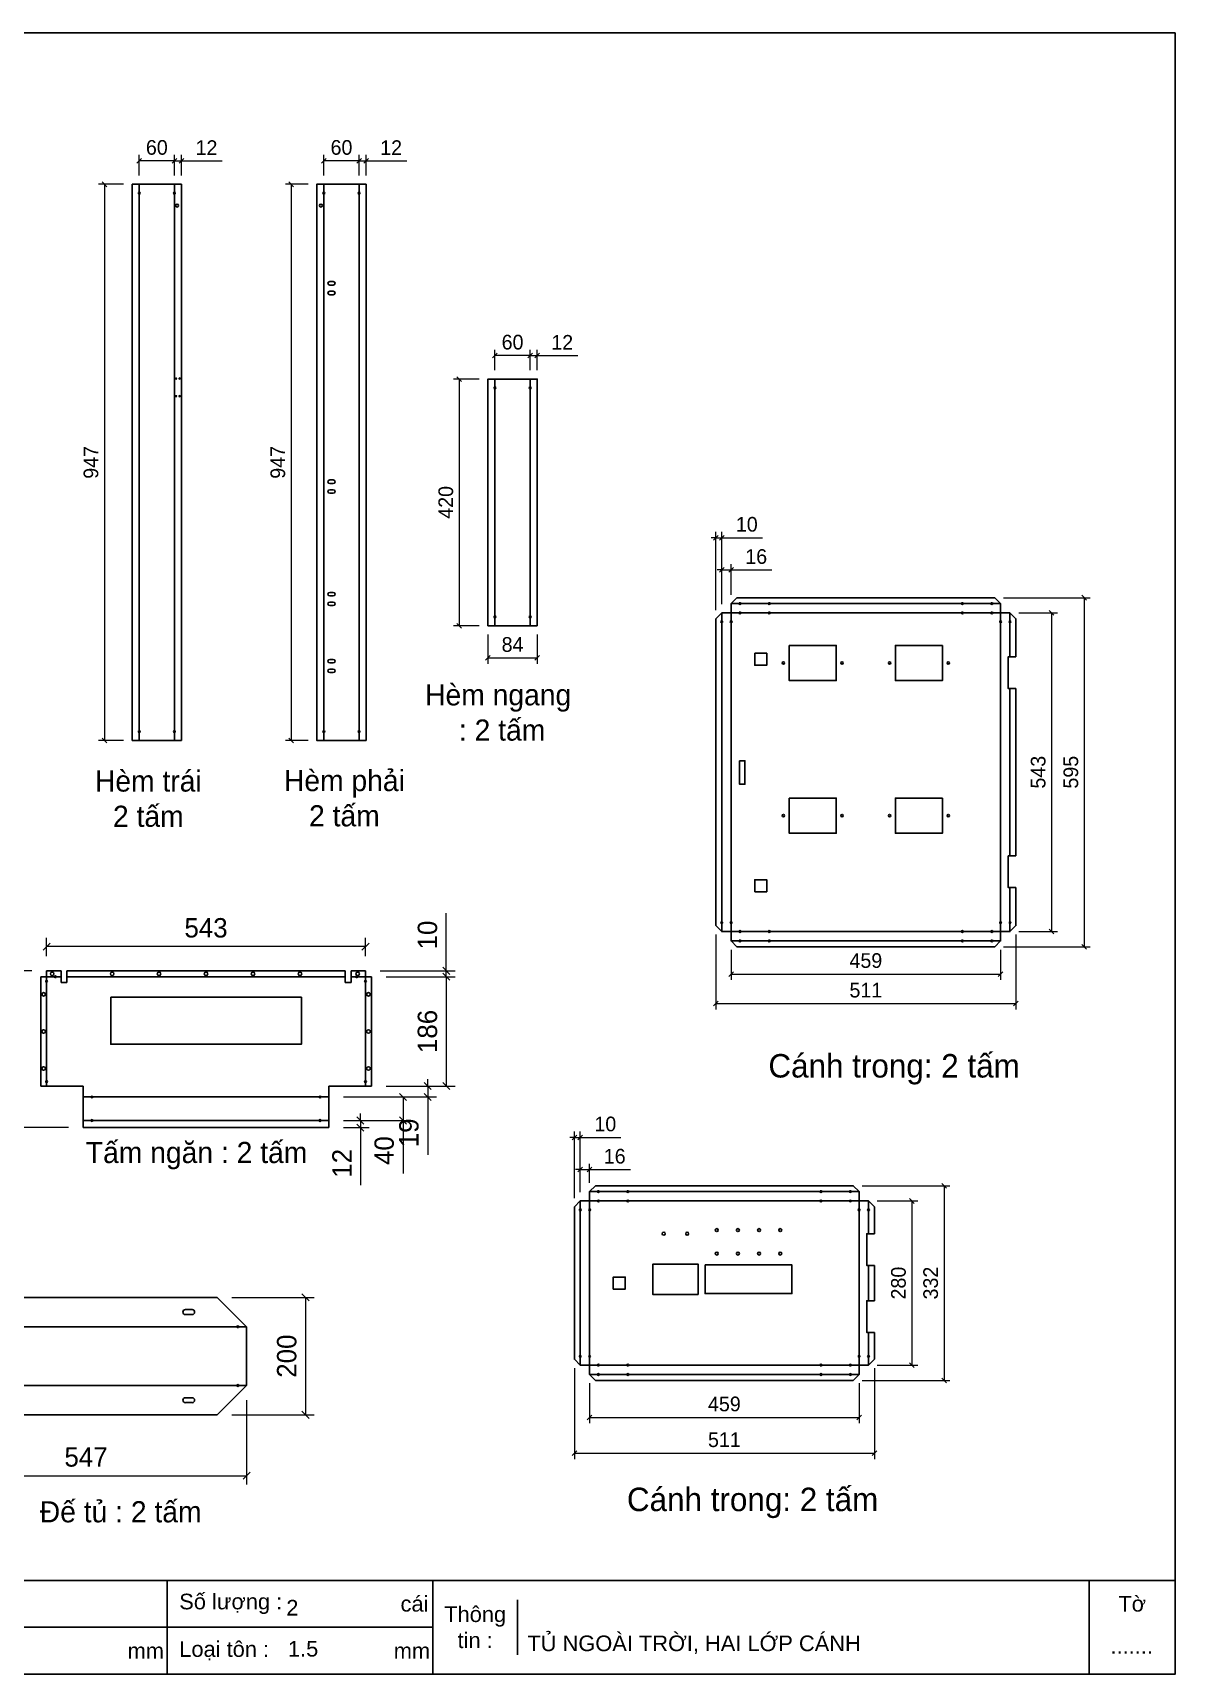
# Model space of a CAD drawing. Header units: millimetres. Extents: x 0 to 3953, y 0 to 2795.
# Drawn here: x 2007 to 3953, y 0 to 2795 of the extents above; entities that cross this region are included whole.
import ezdxf

# ---------------------------------------------------------------- set-up
doc = ezdxf.new("R2010")
doc.units = ezdxf.units.MM
for name, color, linetype in [('CNC', 7, 'Continuous'), ('DIM', 253, 'Continuous'), ('THIET BI', 2, 'Continuous')]:
    doc.layers.add(name, color=color, linetype=linetype)
doc.styles.add('Arial', font='arial.ttf')
doc.dimstyles.new('Dim-25', dxfattribs={"dimtxt": 25, "dimasz": 8, "dimexe": 10, "dimexo": 15, "dimgap": 10, "dimtad": 1, "dimdec": 0, "dimtxsty": 'Standard', "dimblk": 'OBLIQUE', "dimcen": 10, "dimclrd": 5, "dimclre": 5, "dimclrt": 3, "dimazin": 3, "dimtfac": 1, "dimtdec": 0, "dimtmove": 0, "dimatfit": 3, "dimldrblk": 'OBLIQUE', "dimlwd": 9, "dimlwe": 9})
doc.dimstyles.new('Dim-33', dxfattribs={"dimtxt": 33, "dimasz": 12, "dimexe": 15, "dimexo": 25, "dimgap": 15, "dimtad": 1, "dimdec": 0, "dimtxsty": 'Standard', "dimblk": 'OBLIQUE', "dimcen": 10, "dimclrd": 5, "dimclre": 5, "dimclrt": 3, "dimazin": 3, "dimtfac": 1, "dimtdec": 0, "dimtmove": 0, "dimatfit": 3, "dimldrblk": 'OPEN30', "dimlwd": 9, "dimlwe": 9})

# ---------------------------------------------------------------- blocks, each defined once
blk = doc.blocks.new('KHUNG CHUẨN')
at = {"color": 7}
for p, q in [((19889.2, -28535.2), (16919.2, -28535.2)), ((18599.2, -28535.2), (18599.2, -28655.2)), ((18939.2, -28535.2), (18939.2, -28655.2)), ((19779.2, -28535.2), (19779.2, -28655.2)), ((19047.6, -28560.2), (19047.6, -28630.2)), ((18939.2, -28595.2), (16919.2, -28595.2))]:
    blk.add_line(p, q, dxfattribs=at)
blk.add_lwpolyline([(16919.2, -26555.2), (19889.2, -26555.2), (19889.2, -28655.2), (16919.2, -28655.2)], close=True, dxfattribs=at)
at = {"color": 2, "char_height": 20, "style": 'Arial'}
for s, insert, width, attachment_point in [('  Số lượng :', (18599.2, -28565.2), 917.634, 4), ('cái', (18897.9, -28565.2), 63.517, 4), ('Tờ', (19834.2, -28565.2), 110, 5), ('Thông\\Ptin :', (18993.4, -28595.2), 108.311, 5), ('mm', (18548.6, -28625.2), 73.831, 4), ('  Loại tôn :', (18599.2, -28625.2), 917.634, 4), ('mm', (18889.2, -28625.2), 917.634, 4)]:
    blk.add_mtext(s, dxfattribs=dict(at, insert=insert, width=width, attachment_point=attachment_point))
at = {"color": 3, "style": 'Arial'}
for tag, p in [('#01', (17055.6, -28580.1)), ('#02', (17431.4, -28580.1)), ('#03', (18030.6, -28580.1)), ('#08', (18751.7, -28580.1)), ('#10', (19064.8, -28580.1)), ('#04', (17024.8, -28634.6)), ('#05', (17308.5, -28633)), ('#06', (17632.7, -28633.7)), ('#07', (18002, -28634.7)), ('#09', (18753.8, -28632.6)), ('#11', (19060.3, -28625.7)), ('#12', (19806.5, -28628.9))]:
    blk.add_attdef(tag, p, '', height=20, dxfattribs=at)
blk = doc.blocks.new('*D34')
at = {"color": 5, "lineweight": 9, "ltscale": 3, "transparency": 16777216}
for p, q in [((2711.4, 1197.7), (2711.4, 1295.7)), ((2598.9, 1197.7), (2726.4, 1197.7)), ((2608.9, 1187.7), (2726.4, 1187.7)), ((2711.4, 1187.7), (2711.4, 1197.7)), ((2711.4, 1187.7), (2711.4, 1175.7))]:
    blk.add_line(p, q, dxfattribs=at)
at = {"color": 0, "linetype": 'ByBlock', "lineweight": -2}
for p, q in [((2705.4, 1203.7), (2717.4, 1191.7)), ((2717.4, 1181.7), (2705.4, 1193.7))]:
    blk.add_line(p, q, dxfattribs=at)
at = {"layer": 'Defpoints', "color": 0, "ltscale": 3, "transparency": 16777216}
for p in [(2573.9, 1197.7), (2583.9, 1187.7), (2711.4, 1197.7)]:
    blk.add_point(p, dxfattribs=at)
at = {"color": 3, "ltscale": 3, "transparency": 16777216, "insert": (2679.6, 1258.7), "char_height": 33, "attachment_point": 5, "rotation": 90}
blk.add_mtext('10', dxfattribs=at)
blk = doc.blocks.new('_Oblique')
at = {"color": 0, "linetype": 'ByBlock', "lineweight": -2}
blk.add_line((-0.5, -0.5), (0.5, 0.5), dxfattribs=at)
blk = doc.blocks.new('_Open30')
at = {"color": 0, "linetype": 'ByBlock', "lineweight": -2}
for p, q in [((-1, 0.27), (0, 0)), ((0, 0), (-1, -0.27)), ((0, 0), (-1, 0))]:
    blk.add_line(p, q, dxfattribs=at)
blk = doc.blocks.new('*D35')
at = {"color": 5, "lineweight": 9, "ltscale": 3, "transparency": 16777216}
for p, q in [((2608.9, 1187.7), (2726.4, 1187.7)), ((2711.4, 1187.7), (2711.4, 1001.4)), ((2608.9, 1001.4), (2726.4, 1001.4))]:
    blk.add_line(p, q, dxfattribs=at)
at = {"color": 0, "linetype": 'ByBlock', "lineweight": -2}
for p, q in [((2717.4, 1181.7), (2705.4, 1193.7)), ((2705.4, 1007.4), (2717.4, 995.4))]:
    blk.add_line(p, q, dxfattribs=at)
at = {"layer": 'Defpoints', "color": 0, "ltscale": 3, "transparency": 16777216}
for p in [(2583.9, 1187.7), (2583.9, 1001.4), (2711.4, 1001.4)]:
    blk.add_point(p, dxfattribs=at)
at = {"color": 3, "ltscale": 3, "transparency": 16777216, "insert": (2679.6, 1094.5), "char_height": 33, "attachment_point": 5, "rotation": 90}
blk.add_mtext('186', dxfattribs=at)
blk = doc.blocks.new('*D36')
at = {"color": 0, "linetype": 'ByBlock', "lineweight": -2}
for p, q in [((2036.7, 1244.9), (2024.7, 1232.9)), ((2567.9, 1232.9), (2579.9, 1244.9))]:
    blk.add_line(p, q, dxfattribs=at)
at = {"color": 5, "lineweight": 9, "ltscale": 3, "transparency": 16777216}
for p, q in [((2030.7, 1222.7), (2030.7, 1253.9)), ((2573.9, 1238.9), (2030.7, 1238.9)), ((2573.9, 1222.7), (2573.9, 1253.9))]:
    blk.add_line(p, q, dxfattribs=at)
at = {"layer": 'Defpoints', "color": 0, "ltscale": 3, "transparency": 16777216}
for p in [(2030.7, 1238.9), (2030.7, 1197.7), (2573.9, 1197.7)]:
    blk.add_point(p, dxfattribs=at)
at = {"color": 3, "ltscale": 3, "transparency": 16777216, "insert": (2302.3, 1270.8), "char_height": 33, "attachment_point": 5}
blk.add_mtext('543', dxfattribs=at)
blk = doc.blocks.new('*D37')
at = {"color": 0, "linetype": 'ByBlock', "lineweight": -2}
for p, q in [((1968.1, 1191.7), (1956.1, 1203.7)), ((1956.1, 936.9), (1968.1, 924.9))]:
    blk.add_line(p, q, dxfattribs=at)
at = {"color": 5, "lineweight": 9, "ltscale": 3, "transparency": 16777216}
for p, q in [((2005.7, 1197.7), (1947.1, 1197.7)), ((1962.1, 1197.7), (1962.1, 930.9)), ((2068.1, 930.9), (1947.1, 930.9))]:
    blk.add_line(p, q, dxfattribs=at)
at = {"layer": 'Defpoints', "color": 0, "ltscale": 3, "transparency": 16777216}
for p in [(2030.7, 1197.7), (1962.1, 930.9), (2093.1, 930.9)]:
    blk.add_point(p, dxfattribs=at)
at = {"color": 3, "ltscale": 3, "transparency": 16777216, "insert": (1930.2, 1064.3), "char_height": 33, "attachment_point": 5, "rotation": 90}
blk.add_mtext('267', dxfattribs=at)
blk = doc.blocks.new('*D38')
at = {"color": 0, "linetype": 'ByBlock', "lineweight": -2}
for p, q in [((2673.9, 1007.4), (2685.9, 995.4)), ((2685.9, 976.9), (2673.9, 988.9))]:
    blk.add_line(p, q, dxfattribs=at)
at = {"color": 5, "lineweight": 9, "ltscale": 3, "transparency": 16777216}
for p, q in [((2679.9, 1001.4), (2679.9, 1013.4)), ((2536.5, 982.9), (2694.9, 982.9)), ((2608.9, 1001.4), (2694.9, 1001.4)), ((2679.9, 1001.4), (2679.9, 982.9)), ((2679.9, 982.9), (2679.9, 884.6))]:
    blk.add_line(p, q, dxfattribs=at)
at = {"layer": 'Defpoints', "color": 0, "ltscale": 3, "transparency": 16777216}
for p in [(2511.5, 982.9), (2583.9, 1001.4), (2679.9, 982.9)]:
    blk.add_point(p, dxfattribs=at)
at = {"color": 3, "ltscale": 3, "transparency": 16777216, "insert": (2648, 921.8), "char_height": 33, "attachment_point": 5, "rotation": 90}
blk.add_mtext('19', dxfattribs=at)
blk = doc.blocks.new('*D39')
at = {"color": 5, "lineweight": 9, "ltscale": 3, "transparency": 16777216}
for p, q in [((2536.5, 982.9), (2652.8, 982.9)), ((2637.8, 982.9), (2637.8, 942.9)), ((2536.5, 942.9), (2652.8, 942.9)), ((2637.8, 942.9), (2637.8, 852.4))]:
    blk.add_line(p, q, dxfattribs=at)
at = {"color": 0, "linetype": 'ByBlock', "lineweight": -2}
for p, q in [((2643.8, 976.9), (2631.8, 988.9)), ((2631.8, 948.9), (2643.8, 936.9))]:
    blk.add_line(p, q, dxfattribs=at)
at = {"layer": 'Defpoints', "color": 0, "ltscale": 3, "transparency": 16777216}
for p in [(2511.5, 982.9), (2511.5, 942.9), (2637.8, 942.9)]:
    blk.add_point(p, dxfattribs=at)
at = {"color": 3, "ltscale": 3, "transparency": 16777216, "insert": (2605.9, 891.6), "char_height": 33, "attachment_point": 5, "rotation": 90}
blk.add_mtext('40', dxfattribs=at)
blk = doc.blocks.new('*D40')
at = {"color": 5, "lineweight": 9, "ltscale": 3, "transparency": 16777216}
for p, q in [((2565.3, 942.9), (2565.3, 954.9)), ((2536.5, 942.9), (2580.3, 942.9)), ((2536.5, 930.9), (2580.3, 930.9)), ((2565.3, 942.9), (2565.3, 930.9)), ((2565.3, 930.9), (2565.3, 833))]:
    blk.add_line(p, q, dxfattribs=at)
at = {"color": 0, "linetype": 'ByBlock', "lineweight": -2}
for p, q in [((2559.3, 948.9), (2571.3, 936.9)), ((2571.3, 924.9), (2559.3, 936.9))]:
    blk.add_line(p, q, dxfattribs=at)
at = {"layer": 'Defpoints', "color": 0, "ltscale": 3, "transparency": 16777216}
for p in [(2511.5, 942.9), (2511.5, 930.9), (2565.3, 930.9)]:
    blk.add_point(p, dxfattribs=at)
at = {"color": 3, "ltscale": 3, "transparency": 16777216, "insert": (2533.8, 870), "char_height": 33, "attachment_point": 5, "rotation": 90}
blk.add_mtext('12', dxfattribs=at)
blk = doc.blocks.new('*D41')
at = {"color": 0, "linetype": 'ByBlock', "lineweight": -2}
for p, q in [((2477.7, 635.6), (2465.7, 647.6)), ((2465.7, 447.6), (2477.7, 435.6))]:
    blk.add_line(p, q, dxfattribs=at)
at = {"layer": 'Defpoints', "color": 0, "transparency": 16777216}
for p in [(2321.4, 641.6), (2321.4, 441.6), (2471.7, 441.6)]:
    blk.add_point(p, dxfattribs=at)
at = {"layer": 'DIM', "color": 5, "lineweight": 9, "transparency": 16777216}
for p, q in [((2346.4, 641.6), (2486.7, 641.6)), ((2471.7, 641.6), (2471.7, 441.6)), ((2346.4, 441.6), (2486.7, 441.6))]:
    blk.add_line(p, q, dxfattribs=at)
at = {"layer": 'DIM', "color": 3, "transparency": 16777216, "insert": (2439.9, 541.6), "char_height": 33, "attachment_point": 5, "rotation": 90}
blk.add_mtext('200', dxfattribs=at)
blk = doc.blocks.new('*D42')
at = {"color": 0, "linetype": 'ByBlock', "lineweight": -2}
for p, q in [((1830.4, 343.9), (1818.4, 331.9)), ((2365.4, 331.9), (2377.4, 343.9))]:
    blk.add_line(p, q, dxfattribs=at)
at = {"layer": 'Defpoints', "color": 0, "transparency": 16777216}
for p in [(1824.4, 491.6), (2371.4, 491.6), (2371.4, 337.9)]:
    blk.add_point(p, dxfattribs=at)
at = {"layer": 'DIM', "color": 5, "lineweight": 9, "transparency": 16777216}
for p, q in [((1824.4, 466.6), (1824.4, 322.9)), ((2371.4, 466.6), (2371.4, 322.9)), ((1824.4, 337.9), (2371.4, 337.9))]:
    blk.add_line(p, q, dxfattribs=at)
at = {"layer": 'DIM', "color": 3, "transparency": 16777216, "insert": (2097.9, 369.7), "char_height": 33, "attachment_point": 5}
blk.add_mtext('547', dxfattribs=at)
blk = doc.blocks.new('f3daunguoc')
at = {"layer": 'CNC', "color": 2, "lineweight": -3}
blk.add_circle((0, 0), 1.5, dxfattribs=at)
blk = doc.blocks.new('ovan8.5x20')
at = {"layer": 'CNC', "color": 2, "lineweight": -3}
for p, q in [((5.7, 4.2), (-5.8, 4.2)), ((-5.8, -4.2), (5.7, -4.2))]:
    blk.add_line(p, q, dxfattribs=at)
for centre, start, end in [((-5.8, 0), 90, 270), ((5.7, 0), 270, 90)]:
    blk.add_arc(centre, 4.25, start, end, dxfattribs=at)
blk = doc.blocks.new('*D51')
at = {"color": 0, "linetype": 'ByBlock', "lineweight": -2}
for p, q in [((2244.5, 2573.1), (2252.5, 2581.1)), ((2264.5, 2581.1), (2256.5, 2573.1))]:
    blk.add_line(p, q, dxfattribs=at)
at = {"layer": 'Defpoints', "color": 0, "transparency": 16777216}
for p in [(2260.5, 2577.1), (2248.5, 2537.1), (2260.5, 2537.1)]:
    blk.add_point(p, dxfattribs=at)
at = {"layer": 'DIM', "color": 5, "lineweight": 9, "transparency": 16777216}
for p, q in [((2248.5, 2577.1), (2240.5, 2577.1)), ((2248.5, 2552.1), (2248.5, 2587.1)), ((2248.5, 2577.1), (2260.5, 2577.1)), ((2260.5, 2552.1), (2260.5, 2587.1)), ((2260.5, 2577.1), (2329.7, 2577.1))]:
    blk.add_line(p, q, dxfattribs=at)
at = {"layer": 'DIM', "color": 3, "transparency": 16777216, "insert": (2303.1, 2599.6), "char_height": 25, "attachment_point": 5}
blk.add_mtext('12', dxfattribs=at)
blk = doc.blocks.new('*D52')
at = {"color": 0, "linetype": 'ByBlock', "lineweight": -2}
for p, q in [((2192.5, 2581.1), (2184.5, 2573.1)), ((2244.5, 2573.1), (2252.5, 2581.1))]:
    blk.add_line(p, q, dxfattribs=at)
at = {"layer": 'Defpoints', "color": 0, "transparency": 16777216}
for p in [(2188.5, 2577.1), (2188.5, 2537.1), (2248.5, 2537.1)]:
    blk.add_point(p, dxfattribs=at)
at = {"layer": 'DIM', "color": 5, "lineweight": 9, "transparency": 16777216}
for p, q in [((2188.5, 2552.1), (2188.5, 2587.1)), ((2248.5, 2577.1), (2188.5, 2577.1)), ((2248.5, 2552.1), (2248.5, 2587.1))]:
    blk.add_line(p, q, dxfattribs=at)
at = {"layer": 'DIM', "color": 3, "transparency": 16777216, "insert": (2218.5, 2599.8), "char_height": 25, "attachment_point": 5}
blk.add_mtext('60', dxfattribs=at)
blk = doc.blocks.new('*D53')
at = {"color": 0, "linetype": 'ByBlock', "lineweight": -2}
for p, q in [((2133.2, 2533.1), (2125.2, 2541.1)), ((2125.2, 1594.1), (2133.2, 1586.1))]:
    blk.add_line(p, q, dxfattribs=at)
at = {"layer": 'Defpoints', "color": 0, "transparency": 16777216}
for p in [(2176.5, 2537.1), (2129.2, 1590.1), (2176.5, 1590.1)]:
    blk.add_point(p, dxfattribs=at)
at = {"layer": 'DIM', "color": 5, "lineweight": 9, "transparency": 16777216}
for p, q in [((2161.5, 2537.1), (2119.2, 2537.1)), ((2129.2, 2537.1), (2129.2, 1590.1)), ((2161.5, 1590.1), (2119.2, 1590.1))]:
    blk.add_line(p, q, dxfattribs=at)
at = {"layer": 'DIM', "color": 3, "transparency": 16777216, "insert": (2106.4, 2063.6), "char_height": 25, "attachment_point": 5, "rotation": 90}
blk.add_mtext('947', dxfattribs=at)
blk = doc.blocks.new('*D54')
at = {"color": 0, "linetype": 'ByBlock', "lineweight": -2}
for p, q in [((2559, 2573.1), (2567, 2581.1)), ((2579, 2581.1), (2571, 2573.1))]:
    blk.add_line(p, q, dxfattribs=at)
at = {"layer": 'Defpoints', "color": 0, "transparency": 16777216}
for p in [(2575, 2577.1), (2563, 2537.1), (2575, 2537.1)]:
    blk.add_point(p, dxfattribs=at)
at = {"layer": 'DIM', "color": 5, "lineweight": 9, "transparency": 16777216}
for p, q in [((2563, 2577.1), (2555, 2577.1)), ((2563, 2552.1), (2563, 2587.1)), ((2563, 2577.1), (2575, 2577.1)), ((2575, 2552.1), (2575, 2587.1)), ((2575, 2577.1), (2644.2, 2577.1))]:
    blk.add_line(p, q, dxfattribs=at)
at = {"layer": 'DIM', "color": 3, "transparency": 16777216, "insert": (2617.6, 2599.6), "char_height": 25, "attachment_point": 5}
blk.add_mtext('12', dxfattribs=at)
blk = doc.blocks.new('*D55')
at = {"color": 0, "linetype": 'ByBlock', "lineweight": -2}
for p, q in [((2507, 2581.1), (2499, 2573.1)), ((2559, 2573.1), (2567, 2581.1))]:
    blk.add_line(p, q, dxfattribs=at)
at = {"layer": 'Defpoints', "color": 0, "transparency": 16777216}
for p in [(2503, 2577.1), (2503, 2537.1), (2563, 2537.1)]:
    blk.add_point(p, dxfattribs=at)
at = {"layer": 'DIM', "color": 5, "lineweight": 9, "transparency": 16777216}
for p, q in [((2503, 2552.1), (2503, 2587.1)), ((2563, 2577.1), (2503, 2577.1)), ((2563, 2552.1), (2563, 2587.1))]:
    blk.add_line(p, q, dxfattribs=at)
at = {"layer": 'DIM', "color": 3, "transparency": 16777216, "insert": (2533, 2599.8), "char_height": 25, "attachment_point": 5}
blk.add_mtext('60', dxfattribs=at)
blk = doc.blocks.new('*D56')
at = {"color": 0, "linetype": 'ByBlock', "lineweight": -2}
for p, q in [((2451.5, 2533.1), (2443.5, 2541.1)), ((2443.5, 1594.1), (2451.5, 1586.1))]:
    blk.add_line(p, q, dxfattribs=at)
at = {"layer": 'Defpoints', "color": 0, "transparency": 16777216}
for p in [(2491, 2537.1), (2447.5, 1590.1), (2491, 1590.1)]:
    blk.add_point(p, dxfattribs=at)
at = {"layer": 'DIM', "color": 5, "lineweight": 9, "transparency": 16777216}
for p, q in [((2476, 2537.1), (2437.5, 2537.1)), ((2447.5, 2537.1), (2447.5, 1590.1)), ((2476, 1590.1), (2437.5, 1590.1))]:
    blk.add_line(p, q, dxfattribs=at)
at = {"layer": 'DIM', "color": 3, "transparency": 16777216, "insert": (2424.7, 2063.6), "char_height": 25, "attachment_point": 5, "rotation": 90}
blk.add_mtext('947', dxfattribs=at)
blk = doc.blocks.new('ovan6x9')
at = {"color": 2}
for p, q in [((2, 6), (8, 6)), ((2, 0), (8, 0))]:
    blk.add_line(p, q, dxfattribs=at)
for centre, start, end in [((2, 3), 90, 270), ((8, 3), 270, 90)]:
    blk.add_arc(centre, 3, start, end, dxfattribs=at)
blk = doc.blocks.new('*D57')
at = {"color": 0, "linetype": 'ByBlock', "lineweight": -2}
for p, q in [((2850.4, 2241.5), (2858.4, 2249.5)), ((2870.4, 2249.5), (2862.4, 2241.5))]:
    blk.add_line(p, q, dxfattribs=at)
at = {"layer": 'Defpoints', "color": 0, "transparency": 16777216}
for p in [(2866.4, 2245.5), (2854.4, 2205.5), (2866.4, 2205.5)]:
    blk.add_point(p, dxfattribs=at)
at = {"layer": 'DIM', "color": 5, "lineweight": 9, "transparency": 16777216}
for p, q in [((2854.4, 2245.5), (2846.4, 2245.5)), ((2854.4, 2220.5), (2854.4, 2255.5)), ((2854.4, 2245.5), (2866.4, 2245.5)), ((2866.4, 2220.5), (2866.4, 2255.5)), ((2866.4, 2245.5), (2935.6, 2245.5))]:
    blk.add_line(p, q, dxfattribs=at)
at = {"layer": 'DIM', "color": 3, "transparency": 16777216, "insert": (2909, 2268), "char_height": 25, "attachment_point": 5}
blk.add_mtext('12', dxfattribs=at)
blk = doc.blocks.new('*D58')
at = {"color": 0, "linetype": 'ByBlock', "lineweight": -2}
for p, q in [((2798.4, 2249.5), (2790.4, 2241.5)), ((2850.4, 2241.5), (2858.4, 2249.5))]:
    blk.add_line(p, q, dxfattribs=at)
at = {"layer": 'Defpoints', "color": 0, "transparency": 16777216}
for p in [(2794.4, 2245.5), (2794.4, 2205.5), (2854.4, 2205.5)]:
    blk.add_point(p, dxfattribs=at)
at = {"layer": 'DIM', "color": 5, "lineweight": 9, "transparency": 16777216}
for p, q in [((2794.4, 2220.5), (2794.4, 2255.5)), ((2854.4, 2245.5), (2794.4, 2245.5)), ((2854.4, 2220.5), (2854.4, 2255.5))]:
    blk.add_line(p, q, dxfattribs=at)
at = {"layer": 'DIM', "color": 3, "transparency": 16777216, "insert": (2824.4, 2268.2), "char_height": 25, "attachment_point": 5}
blk.add_mtext('60', dxfattribs=at)
blk = doc.blocks.new('*D59')
at = {"color": 0, "linetype": 'ByBlock', "lineweight": -2}
for p, q in [((2737.6, 2201.5), (2729.6, 2209.5)), ((2729.6, 1789.5), (2737.6, 1781.5))]:
    blk.add_line(p, q, dxfattribs=at)
at = {"layer": 'Defpoints', "color": 0, "transparency": 16777216}
for p in [(2782.4, 2205.5), (2733.6, 1785.5), (2782.4, 1785.5)]:
    blk.add_point(p, dxfattribs=at)
at = {"layer": 'DIM', "color": 5, "lineweight": 9, "transparency": 16777216}
for p, q in [((2767.4, 2205.5), (2723.6, 2205.5)), ((2733.6, 2205.5), (2733.6, 1785.5)), ((2767.4, 1785.5), (2723.6, 1785.5))]:
    blk.add_line(p, q, dxfattribs=at)
at = {"layer": 'DIM', "color": 3, "transparency": 16777216, "insert": (2710.8, 1995.5), "char_height": 25, "attachment_point": 5, "rotation": 90}
blk.add_mtext('420', dxfattribs=at)
blk = doc.blocks.new('*D60')
at = {"color": 5, "lineweight": 9, "ltscale": 3, "transparency": 16777216}
for p, q in [((2782.4, 1770.5), (2782.4, 1720.5)), ((2866.4, 1770.5), (2866.4, 1720.5)), ((2782.4, 1730.5), (2866.4, 1730.5))]:
    blk.add_line(p, q, dxfattribs=at)
at = {"color": 0, "linetype": 'ByBlock', "lineweight": -2}
for p, q in [((2786.4, 1734.5), (2778.4, 1726.5)), ((2862.4, 1726.5), (2870.4, 1734.5))]:
    blk.add_line(p, q, dxfattribs=at)
at = {"layer": 'Defpoints', "color": 0, "ltscale": 3, "transparency": 16777216}
for p in [(2782.4, 1785.5), (2866.4, 1785.5), (2866.4, 1730.5)]:
    blk.add_point(p, dxfattribs=at)
at = {"color": 3, "ltscale": 3, "transparency": 16777216, "insert": (2824.4, 1753.3), "char_height": 25, "attachment_point": 5}
blk.add_mtext('84', dxfattribs=at)
blk = doc.blocks.new('*D65')
at = {"color": 0, "linetype": 'ByBlock', "lineweight": -2}
for p, q in [((3200.7, 1196.3), (3192.7, 1188.3)), ((3651.7, 1188.3), (3659.7, 1196.3))]:
    blk.add_line(p, q, dxfattribs=at)
at = {"layer": 'Defpoints', "color": 0, "transparency": 16777216}
for p in [(3196.7, 1248.7), (3655.7, 1248.7), (3655.7, 1192.3)]:
    blk.add_point(p, dxfattribs=at)
at = {"layer": 'DIM', "color": 5, "lineweight": 9, "transparency": 16777216}
for p, q in [((3196.7, 1233.7), (3196.7, 1182.3)), ((3655.7, 1233.7), (3655.7, 1182.3)), ((3196.7, 1192.3), (3655.7, 1192.3))]:
    blk.add_line(p, q, dxfattribs=at)
at = {"layer": 'DIM', "color": 3, "transparency": 16777216, "insert": (3426.2, 1215.1), "char_height": 25, "attachment_point": 5}
blk.add_mtext('459', dxfattribs=at)
blk = doc.blocks.new('*D66')
at = {"color": 0, "linetype": 'ByBlock', "lineweight": -2}
for p, q in [((3174.7, 1145.9), (3166.7, 1137.9)), ((3677.7, 1137.9), (3685.7, 1145.9))]:
    blk.add_line(p, q, dxfattribs=at)
at = {"layer": 'Defpoints', "color": 0, "transparency": 16777216}
for p in [(3170.7, 1274.7), (3681.7, 1274.7), (3681.7, 1141.9)]:
    blk.add_point(p, dxfattribs=at)
at = {"layer": 'DIM', "color": 5, "lineweight": 9, "transparency": 16777216}
for p, q in [((3170.7, 1259.7), (3170.7, 1131.9)), ((3681.7, 1259.7), (3681.7, 1131.9)), ((3170.7, 1141.9), (3681.7, 1141.9))]:
    blk.add_line(p, q, dxfattribs=at)
at = {"layer": 'DIM', "color": 3, "transparency": 16777216, "insert": (3426.2, 1164.7), "char_height": 25, "attachment_point": 5}
blk.add_mtext('511', dxfattribs=at)
blk = doc.blocks.new('*D67')
at = {"color": 0, "linetype": 'ByBlock', "lineweight": -2}
for p, q in [((3746.5, 1803.2), (3738.5, 1811.2)), ((3738.5, 1268.7), (3746.5, 1260.7))]:
    blk.add_line(p, q, dxfattribs=at)
at = {"layer": 'Defpoints', "color": 0, "transparency": 16777216}
for p in [(3671.7, 1807.2), (3671.7, 1264.7), (3742.5, 1264.7)]:
    blk.add_point(p, dxfattribs=at)
at = {"layer": 'DIM', "color": 5, "lineweight": 9, "transparency": 16777216}
for p, q in [((3686.7, 1807.2), (3752.5, 1807.2)), ((3742.5, 1807.2), (3742.5, 1264.7)), ((3686.7, 1264.7), (3752.5, 1264.7))]:
    blk.add_line(p, q, dxfattribs=at)
at = {"layer": 'DIM', "color": 3, "transparency": 16777216, "insert": (3719.8, 1536), "char_height": 25, "attachment_point": 5, "rotation": 90}
blk.add_mtext('543', dxfattribs=at)
blk = doc.blocks.new('*D68')
at = {"color": 0, "linetype": 'ByBlock', "lineweight": -2}
for p, q in [((3802.3, 1829.2), (3794.3, 1837.2)), ((3794.3, 1242.7), (3802.3, 1234.7))]:
    blk.add_line(p, q, dxfattribs=at)
at = {"layer": 'Defpoints', "color": 0, "transparency": 16777216}
for p in [(3645.7, 1833.2), (3645.7, 1238.7), (3798.3, 1238.7)]:
    blk.add_point(p, dxfattribs=at)
at = {"layer": 'DIM', "color": 5, "lineweight": 9, "transparency": 16777216}
for p, q in [((3660.7, 1833.2), (3808.3, 1833.2)), ((3798.3, 1833.2), (3798.3, 1238.7)), ((3660.7, 1238.7), (3808.3, 1238.7))]:
    blk.add_line(p, q, dxfattribs=at)
at = {"layer": 'DIM', "color": 3, "transparency": 16777216, "insert": (3775.5, 1536), "char_height": 25, "attachment_point": 5, "rotation": 90}
blk.add_mtext('595', dxfattribs=at)
blk = doc.blocks.new('*D69')
at = {"color": 0, "linetype": 'ByBlock', "lineweight": -2}
for p, q in [((3176.7, 1876.4), (3184.7, 1884.4)), ((3200.7, 1884.4), (3192.7, 1876.4))]:
    blk.add_line(p, q, dxfattribs=at)
at = {"layer": 'Defpoints', "color": 0, "transparency": 16777216}
for p in [(3196.7, 1880.4), (3196.7, 1823.2), (3180.7, 1807.2)]:
    blk.add_point(p, dxfattribs=at)
at = {"layer": 'DIM', "color": 5, "lineweight": 9, "transparency": 16777216}
for p, q in [((3180.7, 1880.4), (3172.7, 1880.4)), ((3180.7, 1822.2), (3180.7, 1890.4)), ((3180.7, 1880.4), (3196.7, 1880.4)), ((3196.7, 1838.2), (3196.7, 1890.4)), ((3196.7, 1880.4), (3266.2, 1880.4))]:
    blk.add_line(p, q, dxfattribs=at)
at = {"layer": 'DIM', "color": 3, "transparency": 16777216, "insert": (3239.4, 1903.1), "char_height": 25, "attachment_point": 5}
blk.add_mtext('16', dxfattribs=at)
blk = doc.blocks.new('*D70')
at = {"color": 0, "linetype": 'ByBlock', "lineweight": -2}
for p, q in [((3166.7, 1931.2), (3174.7, 1939.2)), ((3184.7, 1939.2), (3176.7, 1931.2))]:
    blk.add_line(p, q, dxfattribs=at)
at = {"layer": 'Defpoints', "color": 0, "transparency": 16777216}
for p in [(3180.7, 1935.2), (3170.7, 1797.2), (3180.7, 1807.2)]:
    blk.add_point(p, dxfattribs=at)
at = {"layer": 'DIM', "color": 5, "lineweight": 9, "transparency": 16777216}
for p, q in [((3170.7, 1935.2), (3162.7, 1935.2)), ((3170.7, 1812.2), (3170.7, 1945.2)), ((3170.7, 1935.2), (3180.7, 1935.2)), ((3180.7, 1822.2), (3180.7, 1945.2)), ((3180.7, 1935.2), (3250.1, 1935.2))]:
    blk.add_line(p, q, dxfattribs=at)
at = {"layer": 'DIM', "color": 3, "transparency": 16777216, "insert": (3223.4, 1958), "char_height": 25, "attachment_point": 5}
blk.add_mtext('10', dxfattribs=at)
blk = doc.blocks.new('*D71')
at = {"color": 0, "linetype": 'ByBlock', "lineweight": -2}
for p, q in [((2959.7, 441.2), (2951.7, 433.2)), ((3410.7, 433.2), (3418.7, 441.2))]:
    blk.add_line(p, q, dxfattribs=at)
at = {"layer": 'Defpoints', "color": 0, "transparency": 16777216}
for p in [(2955.7, 510.3), (3414.7, 510.3), (3414.7, 437.2)]:
    blk.add_point(p, dxfattribs=at)
at = {"layer": 'DIM', "color": 5, "lineweight": 9, "transparency": 16777216}
for p, q in [((2955.7, 495.3), (2955.7, 427.2)), ((3414.7, 495.3), (3414.7, 427.2)), ((2955.7, 437.2), (3414.7, 437.2))]:
    blk.add_line(p, q, dxfattribs=at)
at = {"layer": 'DIM', "color": 3, "transparency": 16777216, "insert": (3185.2, 460), "char_height": 25, "attachment_point": 5}
blk.add_mtext('459', dxfattribs=at)
blk = doc.blocks.new('*D72')
at = {"color": 0, "linetype": 'ByBlock', "lineweight": -2}
for p, q in [((2933.7, 380.3), (2925.7, 372.3)), ((3436.7, 372.3), (3444.7, 380.3))]:
    blk.add_line(p, q, dxfattribs=at)
at = {"layer": 'Defpoints', "color": 0, "transparency": 16777216}
for p in [(2929.7, 536.3), (3440.7, 536.3), (3440.7, 376.3)]:
    blk.add_point(p, dxfattribs=at)
at = {"layer": 'DIM', "color": 5, "lineweight": 9, "transparency": 16777216}
for p, q in [((2929.7, 521.3), (2929.7, 366.3)), ((3440.7, 521.3), (3440.7, 366.3)), ((2929.7, 376.3), (3440.7, 376.3))]:
    blk.add_line(p, q, dxfattribs=at)
at = {"layer": 'DIM', "color": 3, "transparency": 16777216, "insert": (3185.2, 399.1), "char_height": 25, "attachment_point": 5}
blk.add_mtext('511', dxfattribs=at)
blk = doc.blocks.new('*D73')
at = {"color": 0, "linetype": 'ByBlock', "lineweight": -2}
for p, q in [((3508.6, 801.8), (3500.6, 809.8)), ((3500.6, 530.3), (3508.6, 522.3))]:
    blk.add_line(p, q, dxfattribs=at)
at = {"layer": 'Defpoints', "color": 0, "transparency": 16777216}
for p in [(3430.7, 805.8), (3430.7, 526.3), (3504.6, 526.3)]:
    blk.add_point(p, dxfattribs=at)
at = {"layer": 'DIM', "color": 5, "lineweight": 9, "transparency": 16777216}
for p, q in [((3445.7, 805.8), (3514.6, 805.8)), ((3504.6, 805.8), (3504.6, 526.3)), ((3445.7, 526.3), (3514.6, 526.3))]:
    blk.add_line(p, q, dxfattribs=at)
at = {"layer": 'DIM', "color": 3, "transparency": 16777216, "insert": (3481.8, 666), "char_height": 25, "attachment_point": 5, "rotation": 90}
blk.add_mtext('280', dxfattribs=at)
blk = doc.blocks.new('*D74')
at = {"color": 0, "linetype": 'ByBlock', "lineweight": -2}
for p, q in [((3563.4, 827.8), (3555.4, 835.8)), ((3555.4, 504.3), (3563.4, 496.3))]:
    blk.add_line(p, q, dxfattribs=at)
at = {"layer": 'Defpoints', "color": 0, "transparency": 16777216}
for p in [(3404.7, 831.8), (3404.7, 500.3), (3559.4, 500.3)]:
    blk.add_point(p, dxfattribs=at)
at = {"layer": 'DIM', "color": 5, "lineweight": 9, "transparency": 16777216}
for p, q in [((3419.7, 831.8), (3569.4, 831.8)), ((3559.4, 831.8), (3559.4, 500.3)), ((3419.7, 500.3), (3569.4, 500.3))]:
    blk.add_line(p, q, dxfattribs=at)
at = {"layer": 'DIM', "color": 3, "transparency": 16777216, "insert": (3536.7, 666), "char_height": 25, "attachment_point": 5, "rotation": 90}
blk.add_mtext('332', dxfattribs=at)
blk = doc.blocks.new('*D75')
at = {"color": 0, "linetype": 'ByBlock', "lineweight": -2}
for p, q in [((2935.7, 855.2), (2943.7, 863.2)), ((2959.7, 863.2), (2951.7, 855.2))]:
    blk.add_line(p, q, dxfattribs=at)
at = {"layer": 'Defpoints', "color": 0, "transparency": 16777216}
for p in [(2955.7, 859.2), (2955.7, 821.8), (2939.7, 805.8)]:
    blk.add_point(p, dxfattribs=at)
at = {"layer": 'DIM', "color": 5, "lineweight": 9, "transparency": 16777216}
for p, q in [((2939.7, 820.8), (2939.7, 869.2)), ((2955.7, 836.8), (2955.7, 869.2)), ((2939.7, 859.2), (2931.7, 859.2)), ((2939.7, 859.2), (2955.7, 859.2)), ((2955.7, 859.2), (3025.1, 859.2))]:
    blk.add_line(p, q, dxfattribs=at)
at = {"layer": 'DIM', "color": 3, "transparency": 16777216, "insert": (2998.4, 881.9), "char_height": 25, "attachment_point": 5}
blk.add_mtext('16', dxfattribs=at)
blk = doc.blocks.new('*D76')
at = {"color": 0, "linetype": 'ByBlock', "lineweight": -2}
for p, q in [((2925.7, 910.1), (2933.7, 918.1)), ((2943.7, 918.1), (2935.7, 910.1))]:
    blk.add_line(p, q, dxfattribs=at)
at = {"layer": 'Defpoints', "color": 0, "transparency": 16777216}
for p in [(2939.7, 914.1), (2929.7, 795.8), (2939.7, 805.8)]:
    blk.add_point(p, dxfattribs=at)
at = {"layer": 'DIM', "color": 5, "lineweight": 9, "transparency": 16777216}
for p, q in [((2929.7, 810.8), (2929.7, 924.1)), ((2939.7, 820.8), (2939.7, 924.1)), ((2929.7, 914.1), (2921.7, 914.1)), ((2929.7, 914.1), (2939.7, 914.1)), ((2939.7, 914.1), (3009.1, 914.1))]:
    blk.add_line(p, q, dxfattribs=at)
at = {"layer": 'DIM', "color": 3, "transparency": 16777216, "insert": (2982.4, 936.8), "char_height": 25, "attachment_point": 5}
blk.add_mtext('10', dxfattribs=at)

msp = doc.modelspace()

# ---------------------------------------------------------------- linework, layer by layer
at = {"color": 7}
for p, q in [((2176.5, 2537.1), (2176.5, 1590.1)), ((2188.5, 2537.1), (2188.5, 1590.1)), ((2248.5, 2537.1), (2248.5, 1590.1)), ((2260.5, 2537.1), (2260.5, 1590.1)), ((2491, 2537.1), (2491, 1590.1)), ((2503, 2537.1), (2503, 1590.1)), ((2563, 2537.1), (2563, 1590.1)), ((2575, 2537.1), (2575, 1590.1)), ((2782.4, 2205.5), (2782.4, 1785.5)), ((2794.4, 2205.5), (2794.4, 1785.5)), ((2854.4, 2205.5), (2854.4, 1785.5)), ((2866.4, 2205.5), (2866.4, 1785.5)), ((1874.4, 641.6), (2321.4, 641.6)), ((2321.4, 641.6), (2371.4, 591.6)), ((1824.4, 591.6), (2371.4, 591.6)), ((2371.4, 591.6), (2371.4, 491.6)), ((2371.4, 491.6), (1824.4, 491.6)), ((2371.4, 491.6), (2321.4, 441.6)), ((2321.4, 441.6), (1874.4, 441.6))]:
    msp.add_line(p, q, dxfattribs=at)
at = {"ltscale": 3}
for p, q in [((2020.7, 1187.7), (2020.7, 1001.4)), ((2030.7, 1197.7), (2055.3, 1197.7)), ((2030.7, 1001.4), (2030.7, 1187.7)), ((2030.7, 1187.7), (2055.3, 1187.7)), ((2055.3, 1177.7), (2055.3, 1197.7)), ((2055.3, 1177.7), (2065.3, 1177.7)), ((2065.3, 1177.7), (2065.3, 1197.7)), ((2065.3, 1197.7), (2539.3, 1197.7)), ((2065.3, 1187.7), (2539.3, 1187.7)), ((2539.3, 1177.7), (2539.3, 1197.7)), ((2549.3, 1177.7), (2539.3, 1177.7)), ((2549.3, 1177.7), (2549.3, 1197.7)), ((2549.3, 1197.7), (2573.9, 1197.7)), ((2549.3, 1187.7), (2573.9, 1187.7)), ((2573.9, 1187.7), (2573.9, 1001.4)), ((2583.9, 1187.7), (2583.9, 1001.4)), ((2093.1, 1001.4), (2020.7, 1001.4)), ((2093.1, 930.9), (2093.1, 1001.4)), ((2511.5, 982.9), (2093.1, 982.9)), ((2583.9, 1001.4), (2511.5, 1001.4)), ((2511.5, 1001.4), (2511.5, 930.9)), ((2093.1, 942.9), (2511.5, 942.9)), ((2093.1, 930.9), (2511.5, 930.9))]:
    msp.add_line(p, q, dxfattribs=at)
for points in [[(2260.5, 1590.1), (2176.5, 1590.1), (2176.5, 2537.1), (2260.5, 2537.1)], [(2575, 1590.1), (2491, 1590.1), (2491, 2537.1), (2575, 2537.1)], [(2866.4, 1785.5), (2782.4, 1785.5), (2782.4, 2205.5), (2866.4, 2205.5)]]:
    msp.add_lwpolyline(points, close=True)
at = {"color": 7}
for points in [[(3681.7, 1339.5), (3681.7, 1274.7), (3671.7, 1264.7), (3655.7, 1264.7), (3655.7, 1248.7), (3645.7, 1238.7), (3206.7, 1238.7), (3196.7, 1248.7), (3196.7, 1264.7), (3180.7, 1264.7), (3170.7, 1274.7), (3170.7, 1797.2), (3180.7, 1807.2), (3196.7, 1807.2), (3196.7, 1823.2), (3206.7, 1833.2), (3645.7, 1833.2), (3655.7, 1823.2), (3655.7, 1807.2), (3671.7, 1807.2), (3681.7, 1797.2), (3681.7, 1732.5)], [(3196.7, 1823.2), (3655.7, 1823.2)], [(3180.7, 1264.7), (3180.7, 1807.2)], [(3671.7, 1807.2), (3671.7, 1732.5)], [(3671.7, 1678.5), (3671.7, 1393.5)], [(3681.7, 1678.5), (3681.7, 1393.5)], [(3671.7, 1339.5), (3671.7, 1264.7)], [(3655.7, 1248.7), (3196.7, 1248.7)], [(3440.7, 582), (3440.7, 536.3), (3430.7, 526.3), (3414.7, 526.3), (3414.7, 510.3), (3404.7, 500.3), (2965.7, 500.3), (2955.7, 510.3), (2955.7, 526.3), (2939.7, 526.3), (2929.7, 536.3), (2929.7, 795.8), (2939.7, 805.8), (2955.7, 805.8), (2955.7, 821.8), (2965.7, 831.8), (3404.7, 831.8), (3414.7, 821.8), (3414.7, 805.8), (3430.7, 805.8), (3440.7, 795.8), (3440.7, 750)], [(2955.7, 821.8), (3414.7, 821.8)], [(2939.7, 526.3), (2939.7, 805.8)], [(3430.7, 805.8), (3430.7, 750)], [(3430.7, 696), (3430.7, 636)], [(3440.7, 696), (3440.7, 636)], [(3430.7, 582), (3430.7, 526.3)], [(3414.7, 510.3), (2955.7, 510.3)]]:
    msp.add_lwpolyline(points, dxfattribs=at)
for points in [[(3196.7, 1807.2), (3655.7, 1807.2), (3655.7, 1264.7), (3196.7, 1264.7)], [(2955.7, 805.8), (3414.7, 805.8), (3414.7, 526.3), (2955.7, 526.3)]]:
    msp.add_lwpolyline(points, close=True, dxfattribs=at)
at = {"color": 2, "ltscale": 3}
for points in [[(3237, 1738.7), (3257.5, 1738.7), (3257.5, 1718.2), (3237, 1718.2)], [(3211.2, 1555.5), (3220.2, 1555.5), (3220.2, 1515.5), (3211.2, 1515.5)], [(3237, 1332.3), (3257.5, 1332.3), (3257.5, 1352.8), (3237, 1352.8)], [(2139.9, 1152.7), (2464.7, 1152.7), (2464.7, 1072.7), (2139.9, 1072.7)], [(2995.9, 655.8), (3016.4, 655.8), (3016.4, 676.3), (2995.9, 676.3)]]:
    msp.add_lwpolyline(points, close=True, dxfattribs=at)
at = {"color": 2}
for points in [[(3295.8, 1752), (3375.8, 1752), (3375.8, 1692), (3295.8, 1692)], [(3556.6, 1752), (3476.6, 1752), (3476.6, 1692), (3556.6, 1692)], [(3295.8, 1492), (3375.8, 1492), (3375.8, 1432), (3295.8, 1432)], [(3556.6, 1492), (3476.6, 1492), (3476.6, 1432), (3556.6, 1432)]]:
    msp.add_lwpolyline(points, close=True, dxfattribs=at)
for points in [[(3681.7, 1678.5), (3668.7, 1678.5), (3668.7, 1732.5), (3681.7, 1732.5)], [(3681.7, 1393.5), (3668.7, 1393.5), (3668.7, 1339.5), (3681.7, 1339.5)], [(3440.7, 696), (3427.7, 696), (3427.7, 750), (3440.7, 750)], [(3440.7, 636), (3427.7, 636), (3427.7, 582), (3440.7, 582)]]:
    msp.add_lwpolyline(points, dxfattribs=at)
at = {"ltscale": 3}
for points in [[(2030.7, 1197.7), (2030.7, 1187.7), (2020.7, 1187.7)], [(2573.9, 1197.7), (2573.9, 1187.7), (2583.9, 1187.7)]]:
    msp.add_lwpolyline(points, dxfattribs=at)
at = {"color": 3}
for centre in [(2253, 2500.9), (2497.9, 2500.9)]:
    msp.add_circle(centre, 2.5, dxfattribs=at)
at = {"color": 2, "ltscale": 3}
for centre, radius in [((2251.5, 2206.3), 1), ((2257.5, 2206.3), 1), ((2251.5, 2176.3), 1), ((2257.5, 2176.3), 1), ((2030.7, 1179.8), 1.5), ((2040.3, 1192.7), 3), ((2045.7, 1187.7), 1.5), ((2142.3, 1192.7), 3), ((2222.3, 1192.7), 3), ((2302.3, 1192.7), 3), ((2382.3, 1192.7), 3), ((2462.3, 1192.7), 3), ((2558.9, 1187.7), 1.5), ((2560.7, 1192.7), 3), ((2573.9, 1179.8), 1.5), ((2025.7, 1157.7), 3), ((2578.9, 1157.7), 3), ((2025.7, 1094.5), 3), ((2578.9, 1094.5), 3), ((2025.7, 1031.4), 3), ((2578.9, 1031.4), 3), ((2030.7, 1009.2), 1.5), ((2573.9, 1009.2), 1.5), ((2108.1, 982.9), 1.5), ((2496.5, 982.9), 1.5), ((2108.1, 942.9), 1.5), ((2496.5, 942.9), 1.5)]:
    msp.add_circle(centre, radius, dxfattribs=at)
at = {"color": 2}
for centre, radius in [((3285.8, 1722), 2), ((3385.8, 1722), 2), ((3466.6, 1722), 2), ((3566.6, 1722), 2), ((3285.8, 1462), 2), ((3385.8, 1462), 2), ((3466.6, 1462), 2), ((3566.6, 1462), 2), ((3172.3, 756.2), 2.5), ((3208.3, 756.2), 2.5), ((3244.3, 756.2), 2.5), ((3280.3, 756.2), 2.5), ((3081.8, 750.1), 2.5), ((3121.8, 750.1), 2.5), ((3172.3, 716.2), 2.5), ((3208.3, 716.2), 2.5), ((3244.3, 716.2), 2.5), ((3280.3, 716.2), 2.5)]:
    msp.add_circle(centre, radius, dxfattribs=at)
at = {"layer": 'THIET BI', "color": 2, "linetype": 'Continuous', "ltscale": 0.5}
for points in [[(3140.4, 646.3), (3063.4, 646.3), (3063.4, 698.3), (3140.4, 698.3)], [(3152.3, 697), (3300.3, 697), (3300.3, 648), (3152.3, 648)]]:
    msp.add_lwpolyline(points, close=True, dxfattribs=at)

# ---------------------------------------------------------------- block references
at = {"color": 3}
ref = msp.add_blockref('KHUNG CHUẨN', (-22519.5, 38140), dxfattribs=dict(at, xscale=1.331000000005587, yscale=1.331000000005587, zscale=1.331000000005587))
ref.add_attrib('#08', '2', (2439, 99.9), dxfattribs={"color": 3, "height": 26.6, "style": 'Arial'})
ref.add_attrib('#09', '1.5', (2441.8, 30), dxfattribs={"color": 3, "height": 26.62, "style": 'Arial'})
ref.add_attrib('#11', 'TỦ NGOÀI TRỜI, HAI LỚP CÁNH', (2849.7, 39.2), dxfattribs={"color": 3, "height": 26.62, "style": 'Arial'})
ref.add_attrib('#12', '.......', (3842.9, 34.9), dxfattribs={"color": 3, "height": 26.62, "style": 'Arial'})
at = {"lineweight": -3, "rotation": 180}
for p in [(2188.5, 2522.1), (2248.5, 2522.1), (2503, 2522.1), (2563, 2522.1), (2794.4, 2190.5), (2854.4, 2190.5), (3590.7, 1823.2), (3640.7, 1823.2), (3590.7, 1807.2), (3640.7, 1807.2), (3655.7, 1792.2), (3671.7, 1792.2), (3349.7, 821.8), (3399.7, 821.8), (3349.7, 805.8), (3399.7, 805.8), (3414.7, 790.8), (3430.7, 790.8)]:
    msp.add_blockref('f3daunguoc', p, dxfattribs=at)
at = {"color": 7, "xscale": -1, "rotation": 180}
for p in [(2511, 2371.6), (2511, 2355.1), (2511, 2033.6), (2511, 2017.1), (2511, 1842.1), (2511, 1825.6), (2511, 1728.1), (2511, 1711.6)]:
    msp.add_blockref('ovan6x9', p, dxfattribs=at)
at = {"lineweight": -3, "xscale": -1}
for p, rotation in [((3211.7, 1823.2), 180), ((3261.7, 1823.2), 180), ((3180.7, 1792.2), 180), ((3196.7, 1792.2), 180), ((3211.7, 1807.2), 180), ((3261.7, 1807.2), 180), ((2970.7, 821.8), 180), ((3020.7, 821.8), 180), ((2939.7, 790.8), 180), ((2955.7, 790.8), 180), ((2970.7, 805.8), 180), ((3020.7, 805.8), 180), ((2356.4, 591.6), 90), ((2356.4, 491.6), 90)]:
    msp.add_blockref('f3daunguoc', p, dxfattribs=dict(at, rotation=rotation))
for p in [(2794.4, 1800.5), (2854.4, 1800.5), (2188.5, 1605.1), (2248.5, 1605.1), (2503, 1605.1), (2563, 1605.1), (3590.7, 1264.7), (3640.7, 1264.7), (3655.7, 1279.7), (3671.7, 1279.7), (3590.7, 1248.7), (3640.7, 1248.7), (3414.7, 541.3), (3430.7, 541.3), (3349.7, 526.3), (3349.7, 510.3), (3399.7, 526.3), (3399.7, 510.3)]:
    msp.add_blockref('f3daunguoc', p, dxfattribs=at)
at = {"lineweight": -3}
for p in [(3180.7, 1279.7), (3196.7, 1279.7), (3211.7, 1264.7), (3261.7, 1264.7), (3211.7, 1248.7), (3261.7, 1248.7), (2939.7, 541.3), (2955.7, 541.3), (2970.7, 526.3), (2970.7, 510.3), (3020.7, 526.3), (3020.7, 510.3)]:
    msp.add_blockref('f3daunguoc', p, dxfattribs=at)
at = {"layer": 'CNC', "lineweight": -3, "xscale": -1, "rotation": 180}
msp.add_blockref('ovan8.5x20', (2272.9, 616.6), dxfattribs=at)
at = {"layer": 'CNC', "lineweight": -3}
msp.add_blockref('ovan8.5x20', (2272.9, 466.6), dxfattribs=at)

# ---------------------------------------------------------------- texts
at = {"color": 2, "char_height": 36, "attachment_point": 5}
for s, insert, width in [('Hèm ngang\\P : 2 tấm', (2799.9, 1637.5), 775), ('Hèm trái\\P2 tấm', (2204, 1490.7), 775), ('Hèm phải \\P2 tấm', (2538, 1491.5), 775), ('Tấm ngăn : 2 tấm', (2286.2, 883), 425), ('Đế tủ : 2 tấm', (2156.9, 276.3), 424.5)]:
    msp.add_mtext(s, dxfattribs=dict(at, insert=insert, width=width))
at = {"color": 7, "char_height": 40, "width": 683.2, "attachment_point": 5}
for insert in [(3474.3, 1030), (3233.3, 291.6)]:
    msp.add_mtext('Cánh trong: 2 tấm', dxfattribs=dict(at, insert=insert))

# ---------------------------------------------------------------- dimensions: what is measured, and where the dimension line sits
at = {"ltscale": 3}
for base, p1, p2, dimstyle, picture, middle in [((2866.4, 1730.5), (2782.4, 1785.5), (2866.4, 1785.5), 'Dim-25', '*D60', (2824.4, 1753.3)), ((2030.7, 1238.9), (2573.9, 1197.7), (2030.7, 1197.7), 'Dim-33', '*D36', (2302.3, 1270.8))]:
    dim = msp.add_linear_dim(base=base, p1=p1, p2=p2, dimstyle=dimstyle, dxfattribs=at)
    dim.commit()
    dim.dimension.update_dxf_attribs({"geometry": picture, "text_midpoint": middle})
for base, p1, p2, picture, middle in [((2711.4, 1197.7), (2583.9, 1187.7), (2573.9, 1197.7), '*D34', (2679.6, 1258.7)), ((1962.1, 930.9), (2030.7, 1197.7), (2093.1, 930.9), '*D37', (1930.2, 1064.3)), ((2711.4, 1001.4), (2583.9, 1187.7), (2583.9, 1001.4), '*D35', (2679.6, 1094.5)), ((2637.8, 942.9), (2511.5, 982.9), (2511.5, 942.9), '*D39', (2605.9, 891.6)), ((2565.3, 930.9), (2511.5, 942.9), (2511.5, 930.9), '*D40', (2533.8, 870))]:
    dim = msp.add_linear_dim(base=base, p1=p1, p2=p2, angle=90, dimstyle='Dim-33', dxfattribs=at)
    dim.commit()
    dim.dimension.update_dxf_attribs({"geometry": picture, "text_midpoint": middle})
dim = msp.add_linear_dim(base=(2679.8717038, 982.8705298), p1=(2583.8851939, 1001.3705298), p2=(2511.4851939, 982.8705298), angle=90, dimstyle='Dim-33', dxfattribs=at)
dim.commit()
dim.dimension.update_dxf_attribs({"geometry": '*D38', "text_midpoint": (2679.8717038, 921.7542269), "dimtype": 160})
at = {"layer": 'DIM'}
for base, p1, p2, picture, middle in [((2188.5, 2577.1), (2248.5, 2537.1), (2188.5, 2537.1), '*D52', (2218.5, 2599.8)), ((2260.5, 2577.1), (2248.5, 2537.1), (2260.5, 2537.1), '*D51', (2303.1, 2599.6)), ((2503, 2577.1), (2563, 2537.1), (2503, 2537.1), '*D55', (2533, 2599.8)), ((2575, 2577.1), (2563, 2537.1), (2575, 2537.1), '*D54', (2617.6, 2599.6)), ((2794.4, 2245.5), (2854.4, 2205.5), (2794.4, 2205.5), '*D58', (2824.4, 2268.2)), ((2866.4, 2245.5), (2854.4, 2205.5), (2866.4, 2205.5), '*D57', (2909, 2268))]:
    dim = msp.add_linear_dim(base=base, p1=p1, p2=p2, dimstyle='Dim-25', dxfattribs=at)
    dim.commit()
    dim.dimension.update_dxf_attribs({"geometry": picture, "text_midpoint": middle})
for base, p1, p2, picture, middle in [((2129.2, 1590.1), (2176.5, 2537.1), (2176.5, 1590.1), '*D53', (2129.2, 2063.6)), ((2447.5, 1590.1), (2491, 2537.1), (2491, 1590.1), '*D56', (2447.5, 2063.6)), ((2733.6, 1785.5), (2782.4, 2205.5), (2782.4, 1785.5), '*D59', (2733.6, 1995.5))]:
    dim = msp.add_linear_dim(base=base, p1=p1, p2=p2, angle=90, dimstyle='Dim-25', dxfattribs=at)
    dim.commit()
    dim.dimension.update_dxf_attribs({"geometry": picture, "text_midpoint": middle, "dimtype": 160})
at = {"layer": 'DIM', "color": 7}
for base, p1, p2, picture, middle in [((3180.7, 1935.2), (3170.7, 1797.2), (3180.7, 1807.2), '*D70', (3223.4, 1958)), ((3196.7, 1880.4), (3180.7, 1807.2), (3196.7, 1823.2), '*D69', (3239.4, 1903.1)), ((3681.7, 1141.9), (3170.7, 1274.7), (3681.7, 1274.7), '*D66', (3426.2, 1164.7)), ((3655.7, 1192.3), (3196.7, 1248.7), (3655.7, 1248.7), '*D65', (3426.2, 1215.1)), ((2939.7, 914.1), (2929.7, 795.8), (2939.7, 805.8), '*D76', (2982.4, 936.8)), ((2955.7, 859.2), (2939.7, 805.8), (2955.7, 821.8), '*D75', (2998.4, 881.9)), ((3440.7, 376.3), (2929.7, 536.3), (3440.7, 536.3), '*D72', (3185.2, 399.1)), ((3414.7, 437.2), (2955.7, 510.3), (3414.7, 510.3), '*D71', (3185.2, 460))]:
    dim = msp.add_linear_dim(base=base, p1=p1, p2=p2, dimstyle='Dim-25', dxfattribs=at)
    dim.commit()
    dim.dimension.update_dxf_attribs({"geometry": picture, "text_midpoint": middle})
for base, p1, p2, dimstyle, picture, middle in [((3798.292161, 1238.7016877), (3645.7252258, 1833.2016877), (3645.7252258, 1238.7016877), 'Dim-25', '*D68', (3775.5278363, 1535.9516877)), ((3742.5374517, 1264.7016877), (3671.7252258, 1807.2016877), (3671.7252258, 1264.7016877), 'Dim-25', '*D67', (3719.7646004, 1535.9516877)), ((3559.4323575, 500.2831431), (3404.6956282, 831.7831431), (3404.6956282, 500.2831431), 'Dim-25', '*D74', (3536.6595062, 666.0331431)), ((3504.5680667, 526.2831431), (3430.6956282, 805.7831431), (3430.6956282, 526.2831431), 'Dim-25', '*D73', (3481.803742, 666.0331431)), ((2471.7, 441.6), (2321.4, 641.6), (2321.4, 441.6), 'Dim-33', '*D41', (2439.9, 541.6))]:
    dim = msp.add_linear_dim(base=base, p1=p1, p2=p2, angle=90, dimstyle=dimstyle, dxfattribs=at)
    dim.commit()
    dim.dimension.update_dxf_attribs({"geometry": picture, "text_midpoint": middle})
dim = msp.add_linear_dim(base=(2371.4, 337.9), p1=(1824.4, 491.6), p2=(2371.4, 491.6), dimstyle='Dim-33', dxfattribs=at)
dim.commit()
dim.dimension.update_dxf_attribs({"geometry": '*D42', "text_midpoint": (2097.9, 337.9), "dimtype": 160})

doc.saveas('drawing.dxf')
